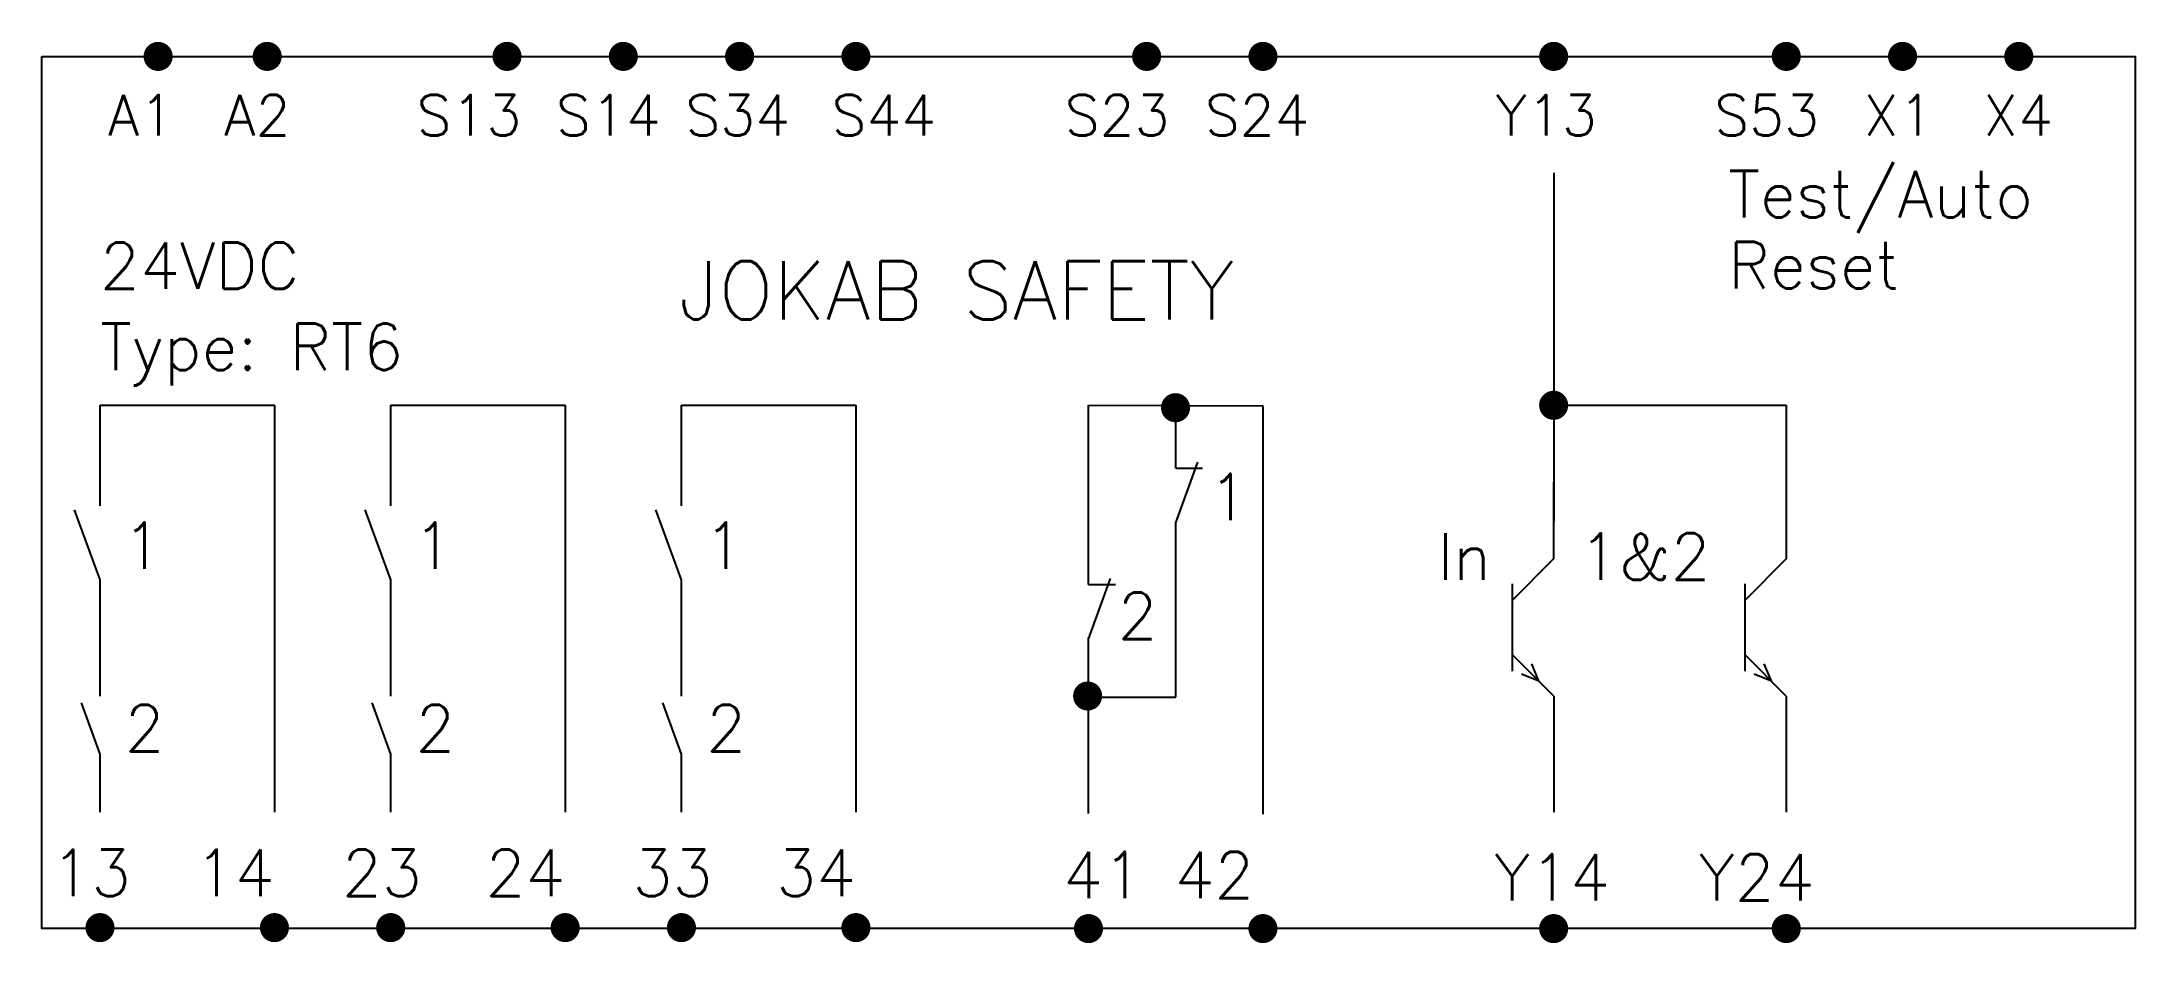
# Model space of a CAD drawing. Extents: x 0 to 90, y -0.6 to 38.1.
import ezdxf

# ---------------------------------------------------------------- set-up
doc = ezdxf.new("R2010")
doc.units = 0
doc.header["$LTSCALE"] = 7.5
doc.layers.get('0').update_dxf_attribs({"linetype": 'CONTINUOUS'})
doc.layers.add('1', color=7, linetype='CONTINUOUS')
doc.styles.add('T0', font='ROMANS.SHX')

# ---------------------------------------------------------------- blocks, each defined once
blk = doc.blocks.new('utg2')
at = {"layer": '1'}
for p, q in [((0, -7.706), (0, 0)), ((0, 0), (7.5, -0.026)), ((3.75, -2.706), (3.75, -0.103)), ((7.5, -0.026), (7.5, -17.579)), ((3.75, -5.053), (4.7, -2.443)), ((3.75, -2.706), (4.908, -2.706)), ((3.75, -12.553), (3.75, -5.053)), ((0, -10.053), (0.95, -7.443)), ((0, -7.706), (1.158, -7.706)), ((0, -17.553), (0, -10)), ((0, -12.553), (3.75, -12.553))]:
    blk.add_line(p, q, dxfattribs=at)
at = {"layer": '1', "const_width": 0.625}
for points in [[(3.429, -0.104, 1), (4.054, -0.104, 1)], [(-0.349, -12.5, 1), (0.276, -12.5, 1)], [(-0.312, -22.5, 1), (0.312, -22.5, 1)], [(7.188, -22.5, 1), (7.812, -22.5, 1)]]:
    blk.add_lwpolyline(points, format="xyb", close=True, dxfattribs=at)
at = {"layer": '1', "style": 'T0'}
for s, p in [('1', (5.162, -4.946)), ('2', (1.25, -10.053))]:
    blk.add_text(s, height=2, dxfattribs=at).set_placement(p)
at = {"layer": '1', "style": 'T0', "flags": 4}
blk.add_attdef('UTG', (-1.102, -21.195), '', height=2, dxfattribs=at)
blk = doc.blocks.new('utg1')
at = {"layer": '1'}
for p, q in [((0, 0), (7.5, 0)), ((0, -4.328), (0, 0)), ((7.5, 0), (7.5, -17.5)), ((0, -7.5), (-1.096, -4.489)), ((0, -12.5), (0, -7.5)), ((0, -15), (-0.803, -12.792)), ((0, -17.5), (0, -15))]:
    blk.add_line(p, q, dxfattribs=at)
at = {"layer": '1', "const_width": 0.625}
for points in [[(-0.313, -22.458, 1), (0.312, -22.458, 1)], [(7.187, -22.458, 1), (7.812, -22.458, 1)]]:
    blk.add_lwpolyline(points, format="xyb", close=True, dxfattribs=at)
at = {"layer": '1', "style": 'T0'}
for s, p in [('1', (0.965, -7.035)), ('2', (1.061, -14.881))]:
    blk.add_text(s, height=2, dxfattribs=at).set_placement(p)
at = {"layer": '1', "style": 'T0', "flags": 4}
blk.add_attdef('UTG', (-2.099, -21.1), '', height=2, dxfattribs=at)
blk = doc.blocks.new('SPTYP')
at = {"layer": '1', "style": 'T0', "flags": 4}
blk.add_attdef('SPTYP', (0, 0), '', height=2, dxfattribs=at)

msp = doc.modelspace()

# ---------------------------------------------------------------- linework, layer by layer
for p, q in [((65, 32.5), (65, 17.5)), ((65, 22.5), (64.997, 15.894)), ((65, 22.5), (75, 22.5)), ((75, 22.5), (74.997, 15.894)), ((64.997, 15.894), (63.212, 14.109)), ((74.997, 15.894), (73.212, 14.109)), ((63.212, 14.823), (63.212, 11.072)), ((73.212, 14.823), (73.212, 11.072)), ((65, 10), (63.212, 11.786)), ((75, 10), (73.212, 11.786)), ((64.366, 10.634), (63.621, 10.942)), ((64.366, 10.634), (64.057, 11.379)), ((74.366, 10.634), (73.621, 10.942)), ((74.366, 10.634), (74.057, 11.379)), ((65, 10), (65, 5)), ((75, 10), (75, 5))]:
    msp.add_line(p, q)
at = {"const_width": 0.625}
for points in [[(4.687, 37.5, 1), (5.312, 37.5, 1)], [(9.375, 37.5, 1), (10, 37.5, 1)], [(19.687, 37.5, 1), (20.312, 37.5, 1)], [(24.687, 37.5, 1), (25.312, 37.5, 1)], [(29.687, 37.5, 1), (30.312, 37.5, 1)], [(34.687, 37.5, 1), (35.312, 37.5, 1)], [(47.187, 37.5, 1), (47.812, 37.5, 1)], [(52.187, 37.5, 1), (52.812, 37.5, 1)], [(64.687, 37.5, 1), (65.312, 37.5, 1)], [(74.687, 37.5, 1), (75.312, 37.5, 1)], [(79.687, 37.5, 1), (80.312, 37.5, 1)], [(84.687, 37.5, 1), (85.312, 37.5, 1)]]:
    msp.add_lwpolyline(points, format="xyb", close=True, dxfattribs=at)
msp.add_lwpolyline([(0, 37.5), (90, 37.5), (90, 0), (0, 0)], close=True)
at = {"layer": '1', "const_width": 0.625}
for points in [[(64.687, 22.5, 1), (65.312, 22.5, 1)], [(64.687, 0, 1), (65.312, 0, 1)], [(74.687, 0, 1), (75.312, 0, 1)]]:
    msp.add_lwpolyline(points, format="xyb", close=True, dxfattribs=at)

# ---------------------------------------------------------------- block references
at = {"layer": '1'}
ref = msp.add_blockref('SPTYP', (2.5, 27.5), dxfattribs=at)
ref.add_attrib('SPTYP', '24VDC', (2.5, 27.5), dxfattribs={"height": 2, "style": 'T0'})
for p, values in [((2.5, 22.5), {'UTG': '13  14'}), ((15, 22.5), {'UTG': '23  24'})]:
    msp.add_blockref('utg1', p, dxfattribs=at).add_auto_attribs(values)
ref = msp.add_blockref('utg1', (27.5, 22.5), dxfattribs=at)
ref.add_attrib('UTG', '33  34', (25.401, 1.4), dxfattribs={"height": 2, "style": 'T0'})
ref = msp.add_blockref('utg2', (45, 22.5), dxfattribs=at)
ref.add_attrib('UTG', '41 42', (43.898, 1.305), dxfattribs={"height": 2, "style": 'T0'})

# ---------------------------------------------------------------- texts
at = {"style": 'T0'}
for s, height, p in [('A1', 1.75, (2.841, 34.094)), ('A2', 1.75, (7.841, 34.094)), ('S13', 1.75, (16.111, 34.094)), ('S14', 1.75, (22.105, 34.094)), ('S34', 1.75, (27.67, 34.094)), ('S44 ', 1.75, (33.949, 34.094)), ('S23', 1.75, (43.978, 34.094)), ('S24', 1.75, (50, 34.094)), ('Y13', 1.75, (62.5, 34.094)), ('S53', 1.75, (71.907, 34.094)), ('X1', 1.75, (78.329, 34.094)), ('X4', 1.75, (83.466, 34.094)), ('Test/Auto', 2, (72.5, 30.578)), ('Reset', 2, (72.5, 27.526)), ('JOKAB SAFETY', 2.5, (27.381, 26.194)), ('Type: RT6', 2, (2.5, 24.01)), ('In', 2, (60, 15)), ('1&2', 2, (66.085, 15)), ('Y14', 2, (62.443, 1.207)), ('Y24', 2, (71.241, 1.207))]:
    msp.add_text(s, height=height, dxfattribs=at).set_placement(p)

doc.saveas('drawing.dxf')
